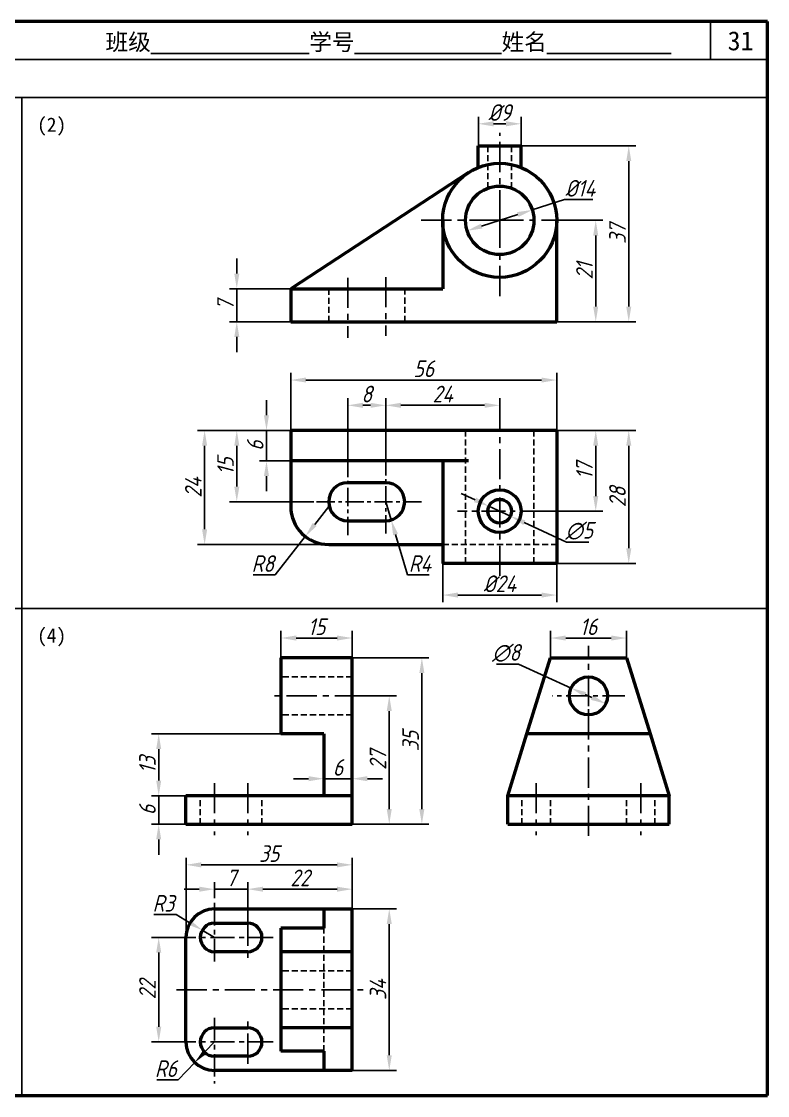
# Model space of a CAD drawing. Header units: millimetres. Extents: x 0 to 322, y 0 to 226.
# Drawn here: x 164.9 to 322, y 0 to 226 of the extents above; entities that cross this region are included whole.
import ezdxf

# ---------------------------------------------------------------- set-up
doc = ezdxf.new("R2010")
doc.units = ezdxf.units.MM
doc.header["$LTSCALE"] = 0.2
doc.linetypes.add('CENTER', pattern=[50.8, 31.75, -6.35, 6.35, -6.35])
doc.linetypes.add('HIDDEN', pattern=[9.525, 6.35, -3.175])
for name, color, linetype in [('点画线层', 7, 'CENTER'), ('答案', 1, 'Continuous'), ('虚线层', 7, 'HIDDEN')]:
    doc.layers.add(name, color=color, linetype=linetype)
doc.layers.add('粗实线层', color=7, linetype='Continuous', lineweight=50)
doc.styles.get("Standard").update_dxf_attribs({"font": 'gbeitc.shx', "height": 3.5, "bigfont": 'gbcbig.shx'})
doc.styles.add('宋体', font='', dxfattribs={"height": 3.5})
doc.styles.get('宋体').set_extended_font_data('SimSun')
doc.dimstyles.new('ISO-25', dxfattribs={"dimtxt": 3.5, "dimasz": 3.2, "dimexe": 1.5, "dimexo": 0, "dimtad": 1, "dimtoh": 1, "dimdsep": 46, "dimtxsty": 'Standard', "dimcen": 0, "dimclrd": 256, "dimclre": 256, "dimclrt": 256, "dimadec": 0, "dimazin": 0, "dimtfac": 1, "dimtmove": 0, "dimatfit": 2, "dimfxl": 0, "dimlwd": -1, "dimlwe": -1, "dimarcsym": 0})

# ---------------------------------------------------------------- blocks, each defined once
blk = doc.blocks.new('*D21')
at = {"layer": 'Defpoints', "color": 0, "transparency": 16777216}
for p in [(241.61, 145.23), (265.61, 143), (241.61, 131.37)]:
    blk.add_point(p, dxfattribs=at)
at = {"layer": '答案', "transparency": 16777216}
for p, q in [((241.61, 131.37), (241.61, 146.73)), ((262.41, 145.23), (244.81, 145.23)), ((265.61, 143), (265.61, 146.73))]:
    blk.add_line(p, q, dxfattribs=at)
for points in [[(244.81, 145.76), (244.81, 144.7), (241.61, 145.23)], [(262.41, 145.76), (262.41, 144.7), (265.61, 145.23)]]:
    blk.add_solid(points, dxfattribs=at)
at = {"layer": '答案', "transparency": 16777216, "insert": (253.61, 147.6), "char_height": 3.5, "attachment_point": 5}
blk.add_mtext('24', dxfattribs=at)
blk = doc.blocks.new('*D22')
at = {"layer": 'Defpoints', "color": 0, "transparency": 16777216}
for p in [(233.61, 145.23), (233.61, 131.37), (241.61, 131.37)]:
    blk.add_point(p, dxfattribs=at)
at = {"layer": '答案', "transparency": 16777216}
for p, q in [((233.61, 131.37), (233.61, 146.73)), ((238.41, 145.23), (236.81, 145.23)), ((241.61, 131.37), (241.61, 146.73))]:
    blk.add_line(p, q, dxfattribs=at)
for points in [[(236.81, 145.76), (236.81, 144.7), (233.61, 145.23)], [(238.41, 145.76), (238.41, 144.7), (241.61, 145.23)]]:
    blk.add_solid(points, dxfattribs=at)
at = {"layer": '答案', "transparency": 16777216, "insert": (237.61, 147.6), "char_height": 3.5, "attachment_point": 5}
blk.add_mtext('8', dxfattribs=at)
blk = doc.blocks.new('*D23')
at = {"layer": 'Defpoints', "color": 0, "transparency": 16777216}
for p in [(216.51, 139.94), (221.61, 139.94), (221.61, 133.54)]:
    blk.add_point(p, dxfattribs=at)
at = {"layer": '答案', "transparency": 16777216}
for p, q in [((216.51, 143.14), (216.51, 146.34)), ((221.61, 139.94), (215.01, 139.94)), ((216.51, 133.54), (216.51, 139.94)), ((221.61, 133.54), (215.01, 133.54)), ((216.51, 130.34), (216.51, 127.14))]:
    blk.add_line(p, q, dxfattribs=at)
for points in [[(215.97, 143.14), (217.04, 143.14), (216.51, 139.94)], [(215.97, 130.34), (217.04, 130.34), (216.51, 133.54)]]:
    blk.add_solid(points, dxfattribs=at)
at = {"layer": '答案', "transparency": 16777216, "insert": (214.13, 136.74), "char_height": 3.5, "attachment_point": 5, "rotation": 90}
blk.add_mtext('6', dxfattribs=at)
blk = doc.blocks.new('*D24')
at = {"layer": 'Defpoints', "color": 0, "transparency": 16777216}
for p in [(221.61, 139.94), (210.25, 124.94), (226.47, 124.94)]:
    blk.add_point(p, dxfattribs=at)
at = {"layer": '答案', "transparency": 16777216}
for p, q in [((221.61, 139.94), (208.75, 139.94)), ((210.25, 136.74), (210.25, 128.14)), ((226.47, 124.94), (208.75, 124.94))]:
    blk.add_line(p, q, dxfattribs=at)
for points in [[(209.72, 136.74), (210.79, 136.74), (210.25, 139.94)], [(209.72, 128.14), (210.79, 128.14), (210.25, 124.94)]]:
    blk.add_solid(points, dxfattribs=at)
at = {"layer": '答案', "transparency": 16777216, "insert": (207.88, 132.44), "char_height": 3.5, "attachment_point": 5, "rotation": 90}
blk.add_mtext('15', dxfattribs=at)
blk = doc.blocks.new('*D25')
at = {"layer": 'Defpoints', "color": 0, "transparency": 16777216}
for p in [(221.61, 139.94), (203.48, 115.94), (229.61, 115.94)]:
    blk.add_point(p, dxfattribs=at)
at = {"layer": '答案', "transparency": 16777216}
for p, q in [((221.61, 139.94), (201.98, 139.94)), ((203.48, 136.74), (203.48, 119.14)), ((229.61, 115.94), (201.98, 115.94))]:
    blk.add_line(p, q, dxfattribs=at)
for points in [[(202.94, 136.74), (204.01, 136.74), (203.48, 139.94)], [(202.94, 119.14), (204.01, 119.14), (203.48, 115.94)]]:
    blk.add_solid(points, dxfattribs=at)
at = {"layer": '答案', "transparency": 16777216, "insert": (201.1, 127.94), "char_height": 3.5, "attachment_point": 5, "rotation": 90}
blk.add_mtext('24', dxfattribs=at)
blk = doc.blocks.new('*D26')
at = {"layer": 'Defpoints', "color": 0, "transparency": 16777216}
for p in [(210.25, 169.76), (221.61, 169.76), (221.61, 162.81)]:
    blk.add_point(p, dxfattribs=at)
at = {"layer": '答案', "transparency": 16777216}
for p, q in [((210.25, 172.96), (210.25, 176.16)), ((221.61, 169.76), (208.75, 169.76)), ((210.25, 162.81), (210.25, 169.76)), ((221.61, 162.81), (208.75, 162.81)), ((210.25, 159.61), (210.25, 156.41))]:
    blk.add_line(p, q, dxfattribs=at)
for points in [[(209.72, 172.96), (210.79, 172.96), (210.25, 169.76)], [(209.72, 159.61), (210.79, 159.61), (210.25, 162.81)]]:
    blk.add_solid(points, dxfattribs=at)
at = {"layer": '答案', "transparency": 16777216, "insert": (207.88, 166.28), "char_height": 3.5, "attachment_point": 5, "rotation": 90}
blk.add_mtext('7', dxfattribs=at)
blk = doc.blocks.new('*D27')
at = {"layer": 'Defpoints', "color": 0, "transparency": 16777216}
for p in [(229.61, 123.94), (224.68, 117.64)]:
    blk.add_point(p, dxfattribs=at)
at = {"layer": '答案', "transparency": 16777216}
for p, q in [((229.61, 123.94), (226.65, 120.16)), ((224.68, 117.64), (218.36, 109.56)), ((218.36, 109.56), (213.72, 109.56))]:
    blk.add_line(p, q, dxfattribs=at)
blk.add_solid([(226.23, 120.49), (227.07, 119.83), (224.68, 117.64)], dxfattribs=at)
at = {"layer": '答案', "transparency": 16777216, "insert": (215.73, 111.93), "char_height": 3.5, "attachment_point": 5}
blk.add_mtext('R8', dxfattribs=at)
blk = doc.blocks.new('*D28')
at = {"layer": 'Defpoints', "color": 0, "transparency": 16777216}
for p in [(241.61, 124.94), (242.76, 121.11)]:
    blk.add_point(p, dxfattribs=at)
at = {"layer": '答案', "transparency": 16777216}
for p, q in [((241.61, 124.94), (242.76, 121.11)), ((243.68, 118.05), (246.23, 109.56)), ((246.23, 109.56), (250.79, 109.56))]:
    blk.add_line(p, q, dxfattribs=at)
blk.add_solid([(244.19, 118.2), (243.17, 117.9), (242.76, 121.11)], dxfattribs=at)
at = {"layer": '答案', "transparency": 16777216, "insert": (248.82, 111.93), "char_height": 3.5, "attachment_point": 5}
blk.add_mtext('R4', dxfattribs=at)
blk = doc.blocks.new('*D29')
at = {"layer": 'Defpoints', "color": 0, "transparency": 16777216}
for p in [(277.61, 139.94), (292.78, 139.94), (277.61, 111.94)]:
    blk.add_point(p, dxfattribs=at)
at = {"layer": '答案', "transparency": 16777216}
for p, q in [((277.61, 139.94), (294.28, 139.94)), ((292.78, 115.14), (292.78, 136.74)), ((277.61, 111.94), (294.28, 111.94))]:
    blk.add_line(p, q, dxfattribs=at)
for points in [[(292.25, 136.74), (293.32, 136.74), (292.78, 139.94)], [(292.25, 115.14), (293.32, 115.14), (292.78, 111.94)]]:
    blk.add_solid(points, dxfattribs=at)
at = {"layer": '答案', "transparency": 16777216, "insert": (290.41, 125.94), "char_height": 3.5, "attachment_point": 5, "rotation": 90}
blk.add_mtext('28', dxfattribs=at)
blk = doc.blocks.new('*D30')
at = {"layer": 'Defpoints', "color": 0, "transparency": 16777216}
for p in [(280.76, 184.16), (285.83, 184.16), (277.61, 162.81)]:
    blk.add_point(p, dxfattribs=at)
at = {"layer": '答案', "transparency": 16777216}
for p, q in [((280.76, 184.16), (287.33, 184.16)), ((285.83, 166.01), (285.83, 180.96)), ((277.61, 162.81), (287.33, 162.81))]:
    blk.add_line(p, q, dxfattribs=at)
for points in [[(285.29, 180.96), (286.36, 180.96), (285.83, 184.16)], [(285.29, 166.01), (286.36, 166.01), (285.83, 162.81)]]:
    blk.add_solid(points, dxfattribs=at)
at = {"layer": '答案', "transparency": 16777216, "insert": (283.45, 173.48), "char_height": 3.5, "attachment_point": 5, "rotation": 90}
blk.add_mtext('21', dxfattribs=at)
blk = doc.blocks.new('*D32')
at = {"layer": 'Defpoints', "color": 0, "transparency": 16777216}
for p in [(272.47, 186.35), (258.75, 181.96)]:
    blk.add_point(p, dxfattribs=at)
at = {"layer": '答案', "transparency": 16777216}
for p, q in [((272.47, 186.35), (279.23, 188.52)), ((279.23, 188.52), (285.25, 188.52)), ((261.8, 182.94), (269.42, 185.38))]:
    blk.add_line(p, q, dxfattribs=at)
for points in [[(269.26, 185.89), (269.58, 184.87), (272.47, 186.35)], [(261.64, 183.45), (261.96, 182.43), (258.75, 181.96)]]:
    blk.add_solid(points, dxfattribs=at)
at = {"layer": '答案', "transparency": 16777216, "insert": (282.55, 190.89), "char_height": 3.5, "attachment_point": 5}
blk.add_mtext('%%C14', dxfattribs=at)
blk = doc.blocks.new('*D33')
at = {"layer": 'Defpoints', "color": 0, "transparency": 16777216}
for p in [(277.61, 139.94), (274.98, 122.94), (285.83, 122.94)]:
    blk.add_point(p, dxfattribs=at)
at = {"layer": '答案', "transparency": 16777216}
for p, q in [((277.61, 139.94), (287.33, 139.94)), ((285.83, 136.74), (285.83, 126.14)), ((274.98, 122.94), (287.33, 122.94))]:
    blk.add_line(p, q, dxfattribs=at)
for points in [[(285.29, 136.74), (286.36, 136.74), (285.83, 139.94)], [(285.29, 126.14), (286.36, 126.14), (285.83, 122.94)]]:
    blk.add_solid(points, dxfattribs=at)
at = {"layer": '答案', "transparency": 16777216, "insert": (283.45, 131.44), "char_height": 3.5, "attachment_point": 5, "rotation": 90}
blk.add_mtext('17', dxfattribs=at)
blk = doc.blocks.new('*D34')
at = {"layer": 'Defpoints', "color": 0, "transparency": 16777216}
for p in [(270.11, 199.81), (292.78, 199.81), (277.61, 162.81)]:
    blk.add_point(p, dxfattribs=at)
at = {"layer": '答案', "transparency": 16777216}
for p, q in [((270.11, 199.81), (294.28, 199.81)), ((292.78, 166.01), (292.78, 196.61)), ((277.61, 162.81), (294.28, 162.81))]:
    blk.add_line(p, q, dxfattribs=at)
for points in [[(292.25, 196.61), (293.32, 196.61), (292.78, 199.81)], [(292.25, 166.01), (293.32, 166.01), (292.78, 162.81)]]:
    blk.add_solid(points, dxfattribs=at)
at = {"layer": '答案', "transparency": 16777216, "insert": (290.41, 181.31), "char_height": 3.5, "attachment_point": 5, "rotation": 90}
blk.add_mtext('37', dxfattribs=at)
blk = doc.blocks.new('*D35')
at = {"layer": 'Defpoints', "color": 0, "transparency": 16777216}
for p in [(270.11, 204.47), (261.11, 199.81), (270.11, 199.81)]:
    blk.add_point(p, dxfattribs=at)
at = {"layer": '答案', "transparency": 16777216}
for p, q in [((261.11, 199.81), (261.11, 205.97)), ((270.11, 199.81), (270.11, 205.97)), ((264.31, 204.47), (266.91, 204.47))]:
    blk.add_line(p, q, dxfattribs=at)
for points in [[(264.31, 205), (264.31, 203.93), (261.11, 204.47)], [(266.91, 205), (266.91, 203.93), (270.11, 204.47)]]:
    blk.add_solid(points, dxfattribs=at)
at = {"layer": '答案', "transparency": 16777216, "insert": (265.61, 206.84), "char_height": 3.5, "attachment_point": 5}
blk.add_mtext('%%C9', dxfattribs=at)
blk = doc.blocks.new('*D36')
at = {"layer": 'Defpoints', "color": 0, "transparency": 16777216}
for p in [(263.34, 123.99), (267.88, 121.9)]:
    blk.add_point(p, dxfattribs=at)
at = {"layer": '答案', "transparency": 16777216}
for p, q in [((260.43, 125.33), (257.53, 126.67)), ((263.34, 123.99), (267.88, 121.9)), ((270.78, 120.56), (279.69, 116.45)), ((279.69, 116.45), (284.4, 116.45))]:
    blk.add_line(p, q, dxfattribs=at)
for points in [[(260.66, 125.82), (260.21, 124.85), (263.34, 123.99)], [(271.01, 121.04), (270.56, 120.07), (267.88, 121.9)]]:
    blk.add_solid(points, dxfattribs=at)
at = {"layer": '答案', "transparency": 16777216, "insert": (282.36, 118.82), "char_height": 3.5, "attachment_point": 5}
blk.add_mtext('∅5', dxfattribs=at)
blk = doc.blocks.new('*D49')
at = {"layer": 'Defpoints', "color": 0, "transparency": 16777216}
for p in [(212.56, 43.42), (234.56, 39.27), (212.56, 37.84)]:
    blk.add_point(p, dxfattribs=at)
at = {"layer": '答案', "transparency": 16777216}
for p, q in [((212.56, 37.84), (212.56, 44.92)), ((231.36, 43.42), (215.76, 43.42)), ((234.56, 39.27), (234.56, 44.92))]:
    blk.add_line(p, q, dxfattribs=at)
for points in [[(215.76, 43.95), (215.76, 42.88), (212.56, 43.42)], [(231.36, 43.95), (231.36, 42.88), (234.56, 43.42)]]:
    blk.add_solid(points, dxfattribs=at)
at = {"layer": '答案', "transparency": 16777216, "insert": (223.56, 45.79), "char_height": 3.5, "attachment_point": 5}
blk.add_mtext('22', dxfattribs=at)
blk = doc.blocks.new('*D50')
at = {"layer": 'Defpoints', "color": 0, "transparency": 16777216}
for p in [(205.56, 43.42), (205.56, 41.97), (212.56, 37.84)]:
    blk.add_point(p, dxfattribs=at)
at = {"layer": '答案', "transparency": 16777216}
for p, q in [((202.36, 43.42), (199.16, 43.42)), ((205.56, 41.97), (205.56, 44.92)), ((212.56, 43.42), (205.56, 43.42)), ((212.56, 37.84), (212.56, 44.92)), ((215.76, 43.42), (218.96, 43.42))]:
    blk.add_line(p, q, dxfattribs=at)
for points in [[(202.36, 43.95), (202.36, 42.88), (205.56, 43.42)], [(215.76, 43.95), (215.76, 42.88), (212.56, 43.42)]]:
    blk.add_solid(points, dxfattribs=at)
at = {"layer": '答案', "transparency": 16777216, "insert": (209.06, 45.79), "char_height": 3.5, "attachment_point": 5}
blk.add_mtext('7', dxfattribs=at)
blk = doc.blocks.new('*D51')
at = {"layer": 'Defpoints', "color": 0, "transparency": 16777216}
for p in [(234.56, 39.27), (234.56, 5.27), (242.35, 5.27)]:
    blk.add_point(p, dxfattribs=at)
at = {"layer": '答案', "transparency": 16777216}
for p, q in [((234.56, 39.27), (243.85, 39.27)), ((242.35, 36.07), (242.35, 8.47)), ((234.56, 5.27), (243.85, 5.27))]:
    blk.add_line(p, q, dxfattribs=at)
for points in [[(241.82, 36.07), (242.89, 36.07), (242.35, 39.27)], [(241.82, 8.47), (242.89, 8.47), (242.35, 5.27)]]:
    blk.add_solid(points, dxfattribs=at)
at = {"layer": '答案', "transparency": 16777216, "insert": (239.98, 22.27), "char_height": 3.5, "attachment_point": 5, "rotation": 90}
blk.add_mtext('34', dxfattribs=at)
blk = doc.blocks.new('*D53')
at = {"layer": 'Defpoints', "color": 0, "transparency": 16777216}
for p in [(197.58, 33.27), (193.81, 11.27), (197.58, 11.27)]:
    blk.add_point(p, dxfattribs=at)
at = {"layer": '答案', "transparency": 16777216}
for p, q in [((197.58, 33.27), (192.31, 33.27)), ((193.81, 30.07), (193.81, 14.47)), ((197.58, 11.27), (192.31, 11.27))]:
    blk.add_line(p, q, dxfattribs=at)
for points in [[(193.28, 30.07), (194.35, 30.07), (193.81, 33.27)], [(193.28, 14.47), (194.35, 14.47), (193.81, 11.27)]]:
    blk.add_solid(points, dxfattribs=at)
at = {"layer": '答案', "transparency": 16777216, "insert": (191.44, 22.27), "char_height": 3.5, "attachment_point": 5, "rotation": 90}
blk.add_mtext('22', dxfattribs=at)
blk = doc.blocks.new('*D54')
at = {"layer": 'Defpoints', "color": 0, "transparency": 16777216}
for p in [(202.98, 34.8), (205.56, 33.27)]:
    blk.add_point(p, dxfattribs=at)
at = {"layer": '答案', "transparency": 16777216}
for p, q in [((197.48, 38.07), (192.77, 38.07)), ((200.23, 36.43), (197.48, 38.07)), ((205.56, 33.27), (202.98, 34.8))]:
    blk.add_line(p, q, dxfattribs=at)
blk.add_solid([(200.5, 36.89), (199.95, 35.98), (202.98, 34.8)], dxfattribs=at)
at = {"layer": '答案', "transparency": 16777216, "insert": (194.81, 40.44), "char_height": 3.5, "attachment_point": 5}
blk.add_mtext('R3', dxfattribs=at)
blk = doc.blocks.new('*D55')
at = {"layer": 'Defpoints', "color": 0, "transparency": 16777216}
for p in [(205.56, 11.27), (201.4, 6.94)]:
    blk.add_point(p, dxfattribs=at)
at = {"layer": '答案', "transparency": 16777216}
for p, q in [((205.56, 11.27), (203.62, 9.25)), ((201.4, 6.94), (197.88, 3.28)), ((197.88, 3.28), (193.39, 3.28))]:
    blk.add_line(p, q, dxfattribs=at)
blk.add_solid([(203.23, 9.62), (204, 8.88), (201.4, 6.94)], dxfattribs=at)
at = {"layer": '答案', "transparency": 16777216, "insert": (195.32, 5.65), "char_height": 3.5, "attachment_point": 5}
blk.add_mtext('R6', dxfattribs=at)
blk = doc.blocks.new('*D56')
at = {"layer": 'Defpoints', "color": 0, "transparency": 16777216}
for p in [(199.56, 63.08), (193.81, 57.08), (199.56, 57.08)]:
    blk.add_point(p, dxfattribs=at)
at = {"layer": '答案', "transparency": 16777216}
for p, q in [((193.81, 66.28), (193.81, 69.48)), ((199.56, 63.08), (192.31, 63.08)), ((193.81, 63.08), (193.81, 57.08)), ((199.56, 57.08), (192.31, 57.08)), ((193.81, 53.88), (193.81, 50.68))]:
    blk.add_line(p, q, dxfattribs=at)
for points in [[(193.28, 66.28), (194.35, 66.28), (193.81, 63.08)], [(193.28, 53.88), (194.35, 53.88), (193.81, 57.08)]]:
    blk.add_solid(points, dxfattribs=at)
at = {"layer": '答案', "transparency": 16777216, "insert": (191.44, 60.08), "char_height": 3.5, "attachment_point": 5, "rotation": 90}
blk.add_mtext('6', dxfattribs=at)
blk = doc.blocks.new('*D57')
at = {"layer": 'Defpoints', "color": 0, "transparency": 16777216}
for p in [(292.3, 96.27), (276.3, 92.08), (292.3, 92.08)]:
    blk.add_point(p, dxfattribs=at)
at = {"layer": '答案', "transparency": 16777216}
for p, q in [((276.3, 92.08), (276.3, 97.77)), ((292.3, 92.08), (292.3, 97.77)), ((279.5, 96.27), (289.1, 96.27))]:
    blk.add_line(p, q, dxfattribs=at)
for points in [[(279.5, 96.8), (279.5, 95.73), (276.3, 96.27)], [(289.1, 96.8), (289.1, 95.73), (292.3, 96.27)]]:
    blk.add_solid(points, dxfattribs=at)
at = {"layer": '答案', "transparency": 16777216, "insert": (284.3, 98.64), "char_height": 3.5, "attachment_point": 5}
blk.add_mtext('16', dxfattribs=at)
blk = doc.blocks.new('*D58')
at = {"layer": 'Defpoints', "color": 0, "transparency": 16777216}
for p in [(237.26, 84.08), (242.35, 84.08), (234.56, 57.08)]:
    blk.add_point(p, dxfattribs=at)
at = {"layer": '答案', "transparency": 16777216}
for p, q in [((237.26, 84.08), (243.85, 84.08)), ((242.35, 60.28), (242.35, 80.88)), ((234.56, 57.08), (243.85, 57.08))]:
    blk.add_line(p, q, dxfattribs=at)
for points in [[(241.82, 80.88), (242.89, 80.88), (242.35, 84.08)], [(241.82, 60.28), (242.89, 60.28), (242.35, 57.08)]]:
    blk.add_solid(points, dxfattribs=at)
at = {"layer": '答案', "transparency": 16777216, "insert": (239.98, 70.58), "char_height": 3.5, "attachment_point": 5, "rotation": 90}
blk.add_mtext('27', dxfattribs=at)
blk = doc.blocks.new('*D59')
at = {"layer": 'Defpoints', "color": 0, "transparency": 16777216}
for p in [(234.56, 92.08), (249.22, 92.08), (234.56, 57.08)]:
    blk.add_point(p, dxfattribs=at)
at = {"layer": '答案', "transparency": 16777216}
for p, q in [((234.56, 92.08), (250.72, 92.08)), ((249.22, 60.28), (249.22, 88.88)), ((234.56, 57.08), (250.72, 57.08))]:
    blk.add_line(p, q, dxfattribs=at)
for points in [[(248.68, 88.88), (249.75, 88.88), (249.22, 92.08)], [(248.68, 60.28), (249.75, 60.28), (249.22, 57.08)]]:
    blk.add_solid(points, dxfattribs=at)
at = {"layer": '答案', "transparency": 16777216, "insert": (246.84, 74.58), "char_height": 3.5, "attachment_point": 5, "rotation": 90}
blk.add_mtext('35', dxfattribs=at)
blk = doc.blocks.new('*D60')
at = {"layer": 'Defpoints', "color": 0, "transparency": 16777216}
for p in [(234.56, 66.67), (228.56, 63.08), (234.56, 63.08)]:
    blk.add_point(p, dxfattribs=at)
at = {"layer": '答案', "transparency": 16777216}
for p, q in [((228.56, 63.08), (228.56, 68.17)), ((234.56, 63.08), (234.56, 68.17)), ((225.36, 66.67), (222.16, 66.67)), ((228.56, 66.67), (234.56, 66.67)), ((237.76, 66.67), (240.96, 66.67))]:
    blk.add_line(p, q, dxfattribs=at)
for points in [[(225.36, 67.2), (225.36, 66.13), (228.56, 66.67)], [(237.76, 67.2), (237.76, 66.13), (234.56, 66.67)]]:
    blk.add_solid(points, dxfattribs=at)
at = {"layer": '答案', "transparency": 16777216, "insert": (231.56, 69.04), "char_height": 3.5, "attachment_point": 5}
blk.add_mtext('6', dxfattribs=at)
blk = doc.blocks.new('*D61')
at = {"layer": 'Defpoints', "color": 0, "transparency": 16777216}
for p in [(219.56, 76.08), (193.81, 63.08), (199.56, 63.08)]:
    blk.add_point(p, dxfattribs=at)
at = {"layer": '答案', "transparency": 16777216}
for p, q in [((219.56, 76.08), (192.31, 76.08)), ((193.81, 72.88), (193.81, 66.28)), ((199.56, 63.08), (192.31, 63.08))]:
    blk.add_line(p, q, dxfattribs=at)
for points in [[(193.28, 72.88), (194.35, 72.88), (193.81, 76.08)], [(193.28, 66.28), (194.35, 66.28), (193.81, 63.08)]]:
    blk.add_solid(points, dxfattribs=at)
at = {"layer": '答案', "transparency": 16777216, "insert": (191.44, 69.58), "char_height": 3.5, "attachment_point": 5, "rotation": 90}
blk.add_mtext('13', dxfattribs=at)
blk = doc.blocks.new('*D62')
at = {"layer": 'Defpoints', "color": 0, "transparency": 16777216}
for p in [(234.56, 96.27), (219.56, 92.08), (234.56, 92.08)]:
    blk.add_point(p, dxfattribs=at)
at = {"layer": '答案', "transparency": 16777216}
for p, q in [((219.56, 92.08), (219.56, 97.77)), ((234.56, 92.08), (234.56, 97.77)), ((222.76, 96.27), (231.36, 96.27))]:
    blk.add_line(p, q, dxfattribs=at)
for points in [[(222.76, 96.8), (222.76, 95.73), (219.56, 96.27)], [(231.36, 96.8), (231.36, 95.73), (234.56, 96.27)]]:
    blk.add_solid(points, dxfattribs=at)
at = {"layer": '答案', "transparency": 16777216, "insert": (227.06, 98.64), "char_height": 3.5, "attachment_point": 5}
blk.add_mtext('15', dxfattribs=at)
blk = doc.blocks.new('*D63')
at = {"layer": 'Defpoints', "color": 0, "transparency": 16777216}
for p in [(280.66, 85.73), (287.95, 82.43)]:
    blk.add_point(p, dxfattribs=at)
at = {"layer": '答案', "transparency": 16777216}
for p, q in [((269.59, 90.75), (264.96, 90.75)), ((280.66, 85.73), (269.59, 90.75)), ((285.03, 83.75), (283.57, 84.41))]:
    blk.add_line(p, q, dxfattribs=at)
for points in [[(283.79, 84.89), (283.35, 83.92), (280.66, 85.73)], [(285.25, 84.23), (284.81, 83.26), (287.95, 82.43)]]:
    blk.add_solid(points, dxfattribs=at)
at = {"layer": '答案', "transparency": 16777216, "insert": (266.96, 93.12), "char_height": 3.5, "attachment_point": 5}
blk.add_mtext('∅8', dxfattribs=at)
blk = doc.blocks.new('*D66')
at = {"layer": 'Defpoints', "color": 0, "transparency": 16777216}
for p in [(277.61, 150.55), (221.61, 139.94), (277.61, 139.94)]:
    blk.add_point(p, dxfattribs=at)
at = {"layer": '答案', "transparency": 16777216}
for p, q in [((221.61, 139.94), (221.61, 152.05)), ((277.61, 139.94), (277.61, 152.05)), ((224.81, 150.55), (274.41, 150.55))]:
    blk.add_line(p, q, dxfattribs=at)
for points in [[(224.81, 151.08), (224.81, 150.02), (221.61, 150.55)], [(274.41, 151.08), (274.41, 150.02), (277.61, 150.55)]]:
    blk.add_solid(points, dxfattribs=at)
at = {"layer": '答案', "transparency": 16777216, "insert": (249.61, 152.93), "char_height": 3.5, "attachment_point": 5}
blk.add_mtext('56', dxfattribs=at)
blk = doc.blocks.new('*D67')
at = {"layer": 'Defpoints', "color": 0, "transparency": 16777216}
for p in [(253.61, 111.94), (277.61, 111.94), (277.61, 105.31)]:
    blk.add_point(p, dxfattribs=at)
at = {"layer": '答案', "transparency": 16777216}
for p, q in [((253.61, 111.94), (253.61, 103.81)), ((277.61, 111.94), (277.61, 103.81)), ((256.81, 105.31), (274.41, 105.31))]:
    blk.add_line(p, q, dxfattribs=at)
for points in [[(256.81, 105.84), (256.81, 104.77), (253.61, 105.31)], [(274.41, 105.84), (274.41, 104.77), (277.61, 105.31)]]:
    blk.add_solid(points, dxfattribs=at)
at = {"layer": '答案', "transparency": 16777216, "insert": (265.61, 107.68), "char_height": 3.5, "attachment_point": 5}
blk.add_mtext('%%c24', dxfattribs=at)
blk = doc.blocks.new('*D69')
at = {"layer": 'Defpoints', "color": 0, "transparency": 16777216}
for p in [(234.56, 48.54), (234.56, 39.27), (199.56, 33.27)]:
    blk.add_point(p, dxfattribs=at)
at = {"layer": '答案', "transparency": 16777216}
for p, q in [((199.56, 33.27), (199.56, 50.04)), ((234.56, 39.27), (234.56, 50.04)), ((202.76, 48.54), (231.36, 48.54))]:
    blk.add_line(p, q, dxfattribs=at)
for points in [[(202.76, 49.07), (202.76, 48), (199.56, 48.54)], [(231.36, 49.07), (231.36, 48), (234.56, 48.54)]]:
    blk.add_solid(points, dxfattribs=at)
at = {"layer": '答案', "transparency": 16777216, "insert": (217.06, 50.91), "char_height": 3.5, "attachment_point": 5}
blk.add_mtext('35', dxfattribs=at)

msp = doc.modelspace()

# ---------------------------------------------------------------- linework, layer by layer
at = {"lineweight": 50}
for p, q in [((322, 226), (0, 226)), ((322, 0), (322, 226)), ((0, 0), (322, 0))]:
    msp.add_line(p, q, dxfattribs=at)
for p, q in [((310, 218), (310, 226)), ((322, 218), (0, 218)), ((322, 210), (0, 210)), ((165, 210), (165, 0)), ((0, 102.5), (322, 102.5))]:
    msp.add_line(p, q)
at = {"layer": '点画线层'}
for p, q in [((265.608, 184.159), (265.608, 202.536)), ((265.608, 184.159), (248.689, 184.159)), ((265.608, 168.231), (265.608, 184.159)), ((280.755, 184.159), (265.608, 184.159)), ((233.608, 172.082), (233.608, 159.442)), ((241.608, 172.218), (241.608, 159.849)), ((265.608, 109.346), (265.608, 142.996)), ((284.303, 81.927), (284.303, 94.653)), ((237.26, 84.078), (217.323, 84.078)), ((284.303, 54.617), (284.303, 81.927)), ((205.557, 65.728), (205.557, 54.802)), ((212.557, 65.728), (212.557, 54.802)), ((273.303, 65.728), (273.303, 54.802)), ((295.303, 65.728), (295.303, 54.802)), ((212.557, 37.841), (212.557, 27.99)), ((197.577, 22.266), (236.877, 22.266)), ((212.557, 6.692), (212.557, 16.543))]:
    msp.add_line(p, q, dxfattribs=at)
at = {"layer": '点画线层', "ltscale": 0.6}
for p, q in [((233.608, 117.944), (233.608, 131.62)), ((241.608, 118.284), (241.608, 131.374)), ((249.161, 124.945), (226.469, 124.945))]:
    msp.add_line(p, q, dxfattribs=at)
at = {"layer": '点画线层', "ltscale": 0.8}
for p, q in [((274.981, 122.945), (256.69, 122.945)), ((217.898, 33.266), (197.577, 33.266)), ((217.898, 11.266), (197.577, 11.266))]:
    msp.add_line(p, q, dxfattribs=at)
at = {"layer": '点画线层', "ltscale": 0.75}
for p, q in [((291.989, 84.078), (276.653, 84.078)), ((205.557, 28.181), (205.557, 41.974)), ((205.557, 16.351), (205.557, 2.559))]:
    msp.add_line(p, q, dxfattribs=at)
at = {"layer": '粗实线层'}
for p, q in [((261.108, 199.807), (270.108, 199.807)), ((261.108, 195.284), (261.108, 199.807)), ((270.108, 195.284), (270.108, 199.807)), ((259.047, 194.207), (221.608, 169.759)), ((253.608, 184.159), (253.608, 169.759)), ((277.608, 162.807), (277.608, 184.159)), ((221.608, 169.759), (253.608, 169.759)), ((221.608, 169.759), (221.608, 162.807)), ((221.608, 162.807), (277.608, 162.807)), ((221.608, 139.945), (221.608, 123.945)), ((277.608, 139.945), (221.608, 139.945)), ((277.608, 139.945), (277.608, 111.945)), ((259.047, 133.545), (221.608, 133.545)), ((253.608, 133.545), (253.608, 111.945)), ((241.608, 128.945), (233.608, 128.945)), ((233.608, 120.945), (241.608, 120.945)), ((229.608, 115.945), (253.608, 115.945)), ((277.608, 111.945), (253.608, 111.945)), ((234.557, 92.078), (219.557, 92.078)), ((219.557, 92.078), (219.557, 76.078)), ((234.557, 63.078), (234.557, 92.078)), ((271.338, 76.078), (276.303, 92.078)), ((276.303, 92.078), (292.303, 92.078)), ((292.303, 92.078), (297.269, 76.078)), ((228.557, 76.078), (219.557, 76.078)), ((228.557, 76.078), (228.557, 63.078)), ((267.303, 63.078), (271.338, 76.078)), ((297.269, 76.078), (271.338, 76.078)), ((297.269, 76.078), (301.303, 63.078)), ((199.557, 57.078), (199.557, 63.078)), ((205.557, 63.078), (199.557, 63.078)), ((228.557, 63.078), (205.557, 63.078)), ((234.557, 63.078), (228.557, 63.078)), ((234.557, 57.078), (234.557, 63.078)), ((267.303, 57.078), (267.303, 63.078)), ((273.303, 63.078), (267.303, 63.078)), ((295.303, 63.078), (273.303, 63.078)), ((301.303, 63.078), (295.303, 63.078)), ((301.303, 57.078), (301.303, 63.078)), ((199.557, 57.078), (205.557, 57.078)), ((205.557, 57.078), (234.557, 57.078)), ((267.303, 57.078), (273.303, 57.078)), ((273.303, 57.078), (295.303, 57.078)), ((295.303, 57.078), (301.303, 57.078)), ((205.557, 39.266), (228.557, 39.266)), ((228.557, 39.266), (228.557, 35.232)), ((228.557, 39.266), (234.557, 39.266)), ((234.557, 30.266), (234.557, 39.266)), ((205.557, 36.266), (212.557, 36.266)), ((219.557, 35.232), (219.557, 30.266)), ((228.557, 35.232), (219.557, 35.232)), ((199.557, 11.266), (199.557, 33.266)), ((212.557, 30.266), (205.557, 30.266)), ((234.557, 30.266), (219.557, 30.266)), ((219.557, 30.266), (219.557, 14.266)), ((234.557, 14.266), (234.557, 30.266)), ((205.557, 14.266), (212.557, 14.266)), ((234.557, 14.266), (219.557, 14.266)), ((219.557, 14.266), (219.557, 9.301)), ((234.557, 5.266), (234.557, 14.266)), ((228.557, 9.301), (219.557, 9.301)), ((228.557, 9.301), (228.557, 5.266)), ((212.557, 8.266), (205.557, 8.266)), ((228.557, 5.266), (205.557, 5.266)), ((234.557, 5.266), (228.557, 5.266))]:
    msp.add_line(p, q, dxfattribs=at)
for centre, radius in [((265.608, 184.159), 12), ((265.608, 184.159), 7.2), ((265.608, 122.945), 4.5), ((265.608, 122.945), 2.5), ((284.303, 84.078), 4)]:
    msp.add_circle(centre, radius, dxfattribs=at)
for centre, radius, start, end in [((233.608, 124.945), 4, 90, 270), ((241.608, 124.945), 4, 270, 90), ((229.608, 123.945), 8, 180, 270), ((205.557, 33.266), 6, 90, 180), ((205.557, 33.266), 3, 90, 270), ((212.557, 33.266), 3, 270, 90), ((205.557, 11.266), 3, 90, 270), ((212.557, 11.266), 3, 270, 90), ((205.557, 11.266), 6, 180, 270)]:
    msp.add_arc(centre, radius, start, end, dxfattribs=at)
at = {"layer": '虚线层'}
for p, q in [((263.108, 190.911), (263.108, 199.807)), ((268.108, 190.911), (268.108, 199.807)), ((229.608, 169.759), (229.608, 162.807)), ((245.608, 162.807), (245.608, 169.759)), ((258.408, 139.945), (258.408, 111.945)), ((272.808, 139.945), (272.808, 111.945)), ((253.608, 115.945), (277.608, 115.945)), ((234.557, 88.078), (219.557, 88.078)), ((234.557, 80.078), (219.557, 80.078)), ((202.557, 57.078), (202.557, 63.078)), ((215.557, 57.078), (215.557, 63.078)), ((270.303, 57.078), (270.303, 63.078)), ((276.303, 57.078), (276.303, 63.078)), ((292.303, 57.078), (292.303, 63.078)), ((298.303, 57.078), (298.303, 63.078)), ((228.557, 9.301), (228.557, 35.232)), ((234.557, 26.266), (219.557, 26.266)), ((234.557, 18.266), (219.557, 18.266))]:
    msp.add_line(p, q, dxfattribs=at)

# ---------------------------------------------------------------- texts
at = {"style": '宋体'}
for s, height, p in [('班级%%U              %%U学号%%U             %%U姓名%%U           ', 3.5, (182.613, 219.933)), ('31', 4, (313.595, 219.933)), ('(2)', 3, (168.214, 202.787)), ('(4)', 3, (168.214, 95.287))]:
    msp.add_text(s, height=height, dxfattribs=at).set_placement(p)

# ---------------------------------------------------------------- dimensions: what is measured, and where the dimension line sits
at = {"layer": '答案'}
dim = msp.add_linear_dim(base=(270.108, 204.468), p1=(261.108, 199.807), p2=(270.108, 199.807), text='%%C9', dimstyle='ISO-25', dxfattribs=at)
dim.commit()
dim.dimension.update_dxf_attribs({"geometry": '*D35', "text_midpoint": (265.608, 206.843)})
for base, p1, p2, picture, middle in [((292.782, 199.807), (277.608, 162.807), (270.108, 199.807), '*D34', (290.407, 181.307)), ((203.478, 115.945), (221.608, 139.945), (229.608, 115.945), '*D25', (201.103, 127.945)), ((210.253, 124.945), (221.608, 139.945), (226.469, 124.945), '*D24', (207.878, 132.445)), ((285.826, 122.945), (277.608, 139.945), (274.981, 122.945), '*D33', (283.451, 131.445)), ((292.782, 139.945), (277.608, 111.945), (277.608, 139.945), '*D29', (290.407, 125.945)), ((249.217, 92.078), (234.557, 57.078), (234.557, 92.078), '*D59', (246.842, 74.578)), ((242.354, 84.078), (234.557, 57.078), (237.26, 84.078), '*D58', (239.979, 70.578)), ((193.813, 63.078), (219.557, 76.078), (199.557, 63.078), '*D61', (191.438, 69.578)), ((242.354, 5.266), (234.557, 39.266), (234.557, 5.266), '*D51', (239.979, 22.266)), ((193.813, 11.266), (197.577, 33.266), (197.577, 11.266), '*D53', (191.438, 22.266))]:
    dim = msp.add_linear_dim(base=base, p1=p1, p2=p2, angle=90, dimstyle='ISO-25', dxfattribs=at)
    dim.commit()
    dim.dimension.update_dxf_attribs({"geometry": picture, "text_midpoint": middle})
dim = msp.add_diameter_dim_2p(p1=(258.751, 181.965), p2=(272.466, 186.354), text='%%C14', dimstyle='ISO-25', dxfattribs=at)
dim.commit()
dim.dimension.update_dxf_attribs({"geometry": '*D32', "text_midpoint": (282.55, 188.518), "dimtype": 163})
dim = msp.add_linear_dim(base=(285.826, 184.159), p1=(277.608, 162.807), p2=(280.755, 184.159), angle=90, text='21', dimstyle='ISO-25', dxfattribs=at)
dim.commit()
dim.dimension.update_dxf_attribs({"geometry": '*D30', "text_midpoint": (283.451, 173.483)})
for base, p1, p2, text, picture, middle in [((210.253, 169.759), (221.608, 162.807), (221.608, 169.759), '7', '*D26', (210.253, 166.283)), ((216.508, 139.945), (221.608, 133.545), (221.608, 139.945), '6', '*D23', (216.508, 136.745))]:
    dim = msp.add_linear_dim(base=base, p1=p1, p2=p2, angle=90, text=text, dimstyle='ISO-25', dxfattribs=at)
    dim.commit()
    dim.dimension.update_dxf_attribs({"geometry": picture, "text_midpoint": middle, "dimtype": 160})
for base, p1, p2, picture, middle in [((277.608, 150.55), (221.608, 139.945), (277.608, 139.945), '*D66', (249.608, 152.925)), ((233.608, 145.229), (241.608, 131.374), (233.608, 131.374), '*D22', (237.608, 147.604)), ((241.608, 145.229), (265.608, 142.996), (241.608, 131.374), '*D21', (253.608, 147.604)), ((234.557, 96.268), (219.557, 92.078), (234.557, 92.078), '*D62', (227.057, 98.643)), ((292.303, 96.268), (276.303, 92.078), (292.303, 92.078), '*D57', (284.303, 98.643)), ((234.557, 48.536), (199.557, 33.266), (234.557, 39.266), '*D69', (217.057, 50.911)), ((212.557, 43.418), (234.557, 39.266), (212.557, 37.841), '*D49', (223.557, 45.793))]:
    dim = msp.add_linear_dim(base=base, p1=p1, p2=p2, dimstyle='ISO-25', dxfattribs=at)
    dim.commit()
    dim.dimension.update_dxf_attribs({"geometry": picture, "text_midpoint": middle})
for p1, p2, picture, middle in [((263.338, 123.992), (267.878, 121.897), '*D36', (282.359, 116.445)), ((287.946, 82.426), (280.66, 85.73), '*D63', (266.963, 90.749))]:
    dim = msp.add_diameter_dim_2p(p1=p1, p2=p2, dimstyle='ISO-25', dxfattribs=at)
    dim.commit()
    dim.dimension.update_dxf_attribs({"geometry": picture, "text_midpoint": middle, "dimtype": 163})
for center, mpoint, picture, middle in [((241.608, 124.945), (242.758, 121.113), '*D28', (248.821, 109.556)), ((229.608, 123.945), (224.68, 117.643), '*D27', (215.726, 109.556)), ((205.557, 11.266), (201.399, 6.941), '*D55', (195.32, 3.278))]:
    dim = msp.add_radius_dim(center=center, mpoint=mpoint, dimstyle='ISO-25', dxfattribs=at)
    dim.commit()
    dim.dimension.update_dxf_attribs({"geometry": picture, "text_midpoint": middle, "dimtype": 164})
dim = msp.add_linear_dim(base=(277.608, 105.308), p1=(253.608, 111.945), p2=(277.608, 111.945), dimstyle='ISO-25', override={"dimpost": '%%c<>'}, dxfattribs=at)
dim.commit()
dim.dimension.update_dxf_attribs({"geometry": '*D67', "text_midpoint": (265.608, 107.683)})
for base, p1, p2, picture, middle in [((234.557, 66.665), (228.557, 63.078), (234.557, 63.078), '*D60', (231.557, 66.665)), ((205.557, 43.418), (212.557, 37.841), (205.557, 41.974), '*D50', (209.057, 43.418))]:
    dim = msp.add_linear_dim(base=base, p1=p1, p2=p2, dimstyle='ISO-25', dxfattribs=at)
    dim.commit()
    dim.dimension.update_dxf_attribs({"geometry": picture, "text_midpoint": middle, "dimtype": 160})
dim = msp.add_linear_dim(base=(193.813, 57.078), p1=(199.557, 63.078), p2=(199.557, 57.078), angle=90, dimstyle='ISO-25', dxfattribs=at)
dim.commit()
dim.dimension.update_dxf_attribs({"geometry": '*D56', "text_midpoint": (193.813, 60.078), "dimtype": 160})
dim = msp.add_radius_dim(center=(205.557, 33.266), mpoint=(202.978, 34.799), dimstyle='ISO-25', dxfattribs=at)
dim.commit()
dim.dimension.update_dxf_attribs({"geometry": '*D54', "text_midpoint": (194.81, 40.444)})

doc.saveas('drawing.dxf')
